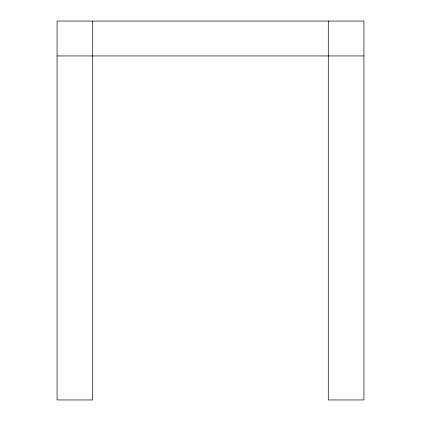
<?xml version="1.0" encoding="UTF-8"?>
<svg xmlns="http://www.w3.org/2000/svg" width="421" height="421" viewBox="0 0 421 421"><rect width="100%" height="100%" fill="white"/><g stroke="black" fill="none" stroke-linecap="round" stroke-linejoin="round"><path stroke-width="0.63" d="M57.072 55.94L363.928 55.94M328.285 21.05L328.285 399.95L363.928 399.95L363.928 21.05L57.072 21.05L57.072 399.95L92.715 399.95L92.715 21.05"/></g></svg>
